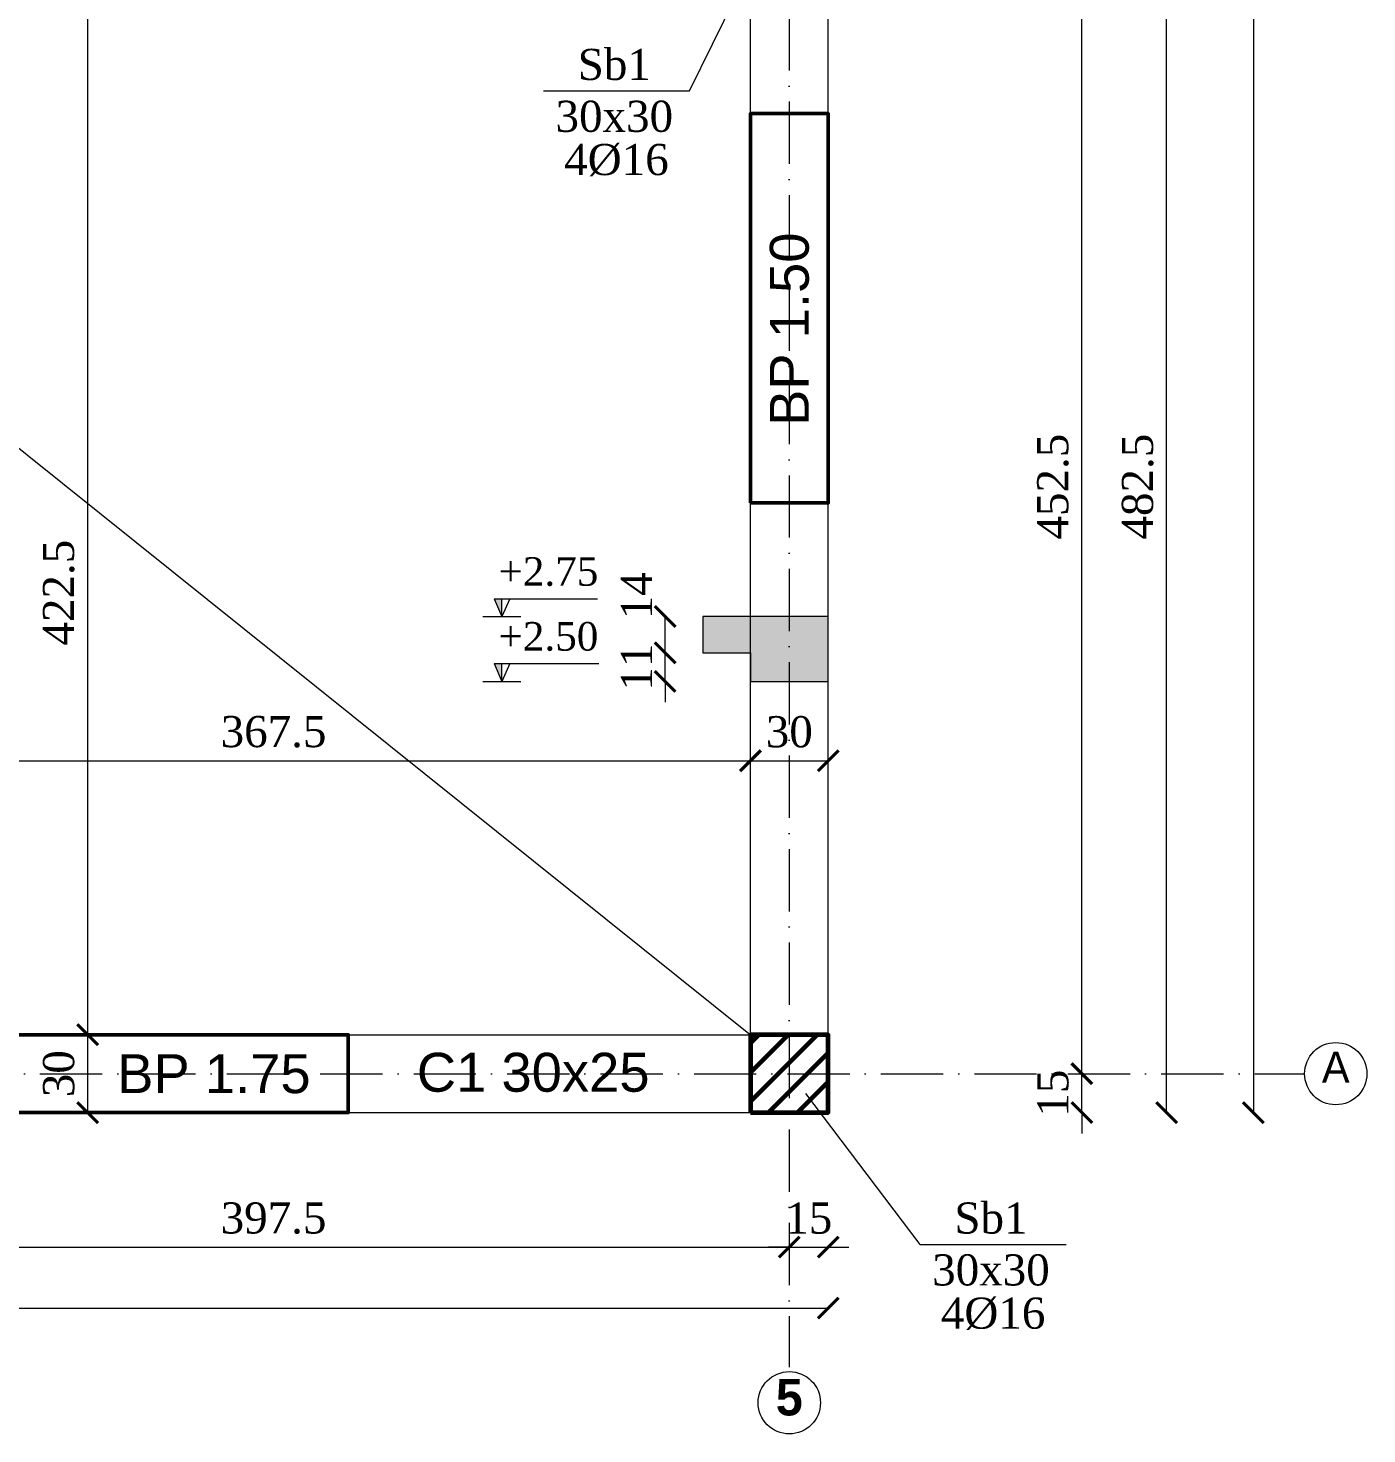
# Model space of a CAD drawing. Header units: millimetres. Extents: x 101328 to 154515, y -615720 to -604223.
# Drawn here: x 110650 to 115810, y -615720 to -610302 of the extents above; entities that cross this region are included whole.
import ezdxf
from ezdxf.enums import TextEntityAlignment as Align

# ---------------------------------------------------------------- set-up
doc = ezdxf.new("R2010")
doc.units = ezdxf.units.MM
doc.header["$PDMODE"] = 2
doc.header["$PDSIZE"] = 50
doc.linetypes.add('ACAD_ISO10W100', pattern=[18, 12, -3, 0, -3])
doc.layers.get('0').update_dxf_attribs({"lineweight": 15})
doc.layers.get('Defpoints').update_dxf_attribs({"color": 4})
for name, color, linetype, lineweight in [('Axe', 1, 'ACAD_ISO10W100', 18), ('Centuri', 7, 'Continuous', 15), ('Cofrag', 21, 'Continuous', 15), ('Cote', 7, 'Continuous', 18), ('Grinzi', 2, 'Continuous', 50), ('Stalpi', 11, 'Continuous', 60), ('Stalpi notatii', 4, 'Continuous', 20)]:
    doc.layers.add(name, color=color, linetype=linetype, lineweight=lineweight)
doc.layers.add('Markers', color=7, linetype='Continuous')
doc.layers.add('NEVAZUT', color=51, linetype='Continuous', lineweight=15, plot=False)
doc.styles.add('arial r150', font='arial.ttf', dxfattribs={"height": 150})
doc.styles.add('cezar', font='times.ttf')
doc.styles.add('GENERATED_STYLE_4', font='BELLB.TTF')
doc.styles.add('WMF-Times New Roman0', font='times.ttf')
doc.dimstyles.new('Centimetri 50', dxfattribs={"dimtxt": 120, "dimasz": 80, "dimexe": 1, "dimexo": 1, "dimgap": 50, "dimtad": 1, "dimdec": 0, "dimlfac": 0.1, "dimdsep": 46, "dimtxsty": 'WMF-Times New Roman0', "dimblk": 'ARCHTICK', "dimcen": 40, "dimse1": 1, "dimse2": 1, "dimclrd": 256, "dimclre": 256, "dimclrt": 256, "dimadec": 0, "dimazin": 2, "dimtp": 0.1, "dimtm": 0.1, "dimtfac": 0.71, "dimtdec": 0, "dimtix": 1, "dimtmove": 0, "dimatfit": 3, "dimfxl": 1, "dimlwd": -1, "dimlwe": -1, "dimarcsym": 0})
doc.dimstyles.new('Centimetri 50 cu virgula', dxfattribs={"dimtxt": 120, "dimasz": 80, "dimexe": 1, "dimexo": 1, "dimgap": 50, "dimtad": 1, "dimdec": 1, "dimlfac": 0.1, "dimzin": 12, "dimdsep": 46, "dimtxsty": 'WMF-Times New Roman0', "dimblk": 'ARCHTICK', "dimcen": 0, "dimse1": 1, "dimse2": 1, "dimclrd": 256, "dimclre": 256, "dimclrt": 256, "dimadec": 0, "dimazin": 3, "dimtp": 0.1, "dimtm": 0.1, "dimtfac": 0.71, "dimtdec": 1, "dimtix": 1, "dimtmove": 0, "dimatfit": 3, "dimfxl": 1, "dimlwd": -1, "dimlwe": -1, "dimarcsym": 0})
pattern_1 = [(45, (-30521.63, -2480.97), (-56.126601, 56.126601), [])]

# ---------------------------------------------------------------- blocks, each defined once
blk = doc.blocks.new('_ArchTick')
at = {"color": 0, "linetype": 'ByBlock', "const_width": 0.15}
blk.add_lwpolyline([(-0.5, -0.5), (0.5, 0.5)], dxfattribs=at)
blk = doc.blocks.new('*D7332')
at = {"layer": 'Cote', "ltscale": 1.5, "transparency": 16777216}
blk.add_line((109608.7, -614999.7), (113583.7, -614999.7), dxfattribs=at)
at = {"layer": 'Defpoints', "color": 0, "ltscale": 1.5, "transparency": 16777216}
for p in [(113583.7, -614999.7), (109608.7, -615461.9), (113583.7, -615461.8)]:
    blk.add_point(p, dxfattribs=at)
at = {"layer": 'Cote', "ltscale": 1.5, "transparency": 16777216, "xscale": 80, "yscale": 80, "zscale": 80, "rotation": 180}
blk.add_blockref('_ArchTick', (109608.7, -614999.7), dxfattribs=at)
at = {"layer": 'Cote', "ltscale": 1.5, "transparency": 16777216, "xscale": 80, "yscale": 80, "zscale": 80}
blk.add_blockref('_ArchTick', (113583.7, -614999.7), dxfattribs=at)
at = {"layer": 'Cote', "ltscale": 1.5, "transparency": 16777216, "insert": (111596.2, -614888.5), "char_height": 120, "attachment_point": 5, "style": 'WMF-Times New Roman0'}
blk.add_mtext('397.5', dxfattribs=at)
blk = doc.blocks.new('*D7333')
at = {"layer": 'Cote', "ltscale": 1.5, "transparency": 16777216}
for p, q in [((113583.7, -614999.7), (113503.7, -614999.7)), ((113583.7, -614999.7), (113733.7, -614999.7)), ((113733.7, -614999.7), (113813.7, -614999.7))]:
    blk.add_line(p, q, dxfattribs=at)
at = {"layer": 'Defpoints', "color": 0, "ltscale": 1.5, "transparency": 16777216}
for p in [(113733.7, -614481.3), (113733.7, -614999.7), (113583.7, -615461.8)]:
    blk.add_point(p, dxfattribs=at)
at = {"layer": 'Cote', "ltscale": 1.5, "transparency": 16777216, "xscale": 80, "yscale": 80, "zscale": 80}
blk.add_blockref('_ArchTick', (113583.7, -614999.7), dxfattribs=at)
at = {"layer": 'Cote', "ltscale": 1.5, "transparency": 16777216, "xscale": 80, "yscale": 80, "zscale": 80, "rotation": 180}
blk.add_blockref('_ArchTick', (113733.7, -614999.7), dxfattribs=at)
at = {"layer": 'Cote', "ltscale": 1.5, "transparency": 16777216, "insert": (113658.7, -614888.6), "char_height": 120, "attachment_point": 5, "style": 'WMF-Times New Roman0'}
blk.add_mtext('15', dxfattribs=at)
blk = doc.blocks.new('*D7334')
at = {"layer": 'Cote', "ltscale": 1.5, "transparency": 16777216}
blk.add_line((102533.7, -615234.4), (113733.7, -615234.4), dxfattribs=at)
at = {"layer": 'Defpoints', "color": 0, "ltscale": 1.5, "transparency": 16777216}
for p in [(102533.7, -614481.3), (113733.7, -614481.3), (113733.7, -615234.4)]:
    blk.add_point(p, dxfattribs=at)
at = {"layer": 'Cote', "ltscale": 1.5, "transparency": 16777216, "xscale": 80, "yscale": 80, "zscale": 80, "rotation": 180}
blk.add_blockref('_ArchTick', (102533.7, -615234.4), dxfattribs=at)
at = {"layer": 'Cote', "ltscale": 1.5, "transparency": 16777216, "xscale": 80, "yscale": 80, "zscale": 80}
blk.add_blockref('_ArchTick', (113733.7, -615234.4), dxfattribs=at)
at = {"layer": 'Cote', "ltscale": 1.5, "transparency": 16777216, "insert": (108133.7, -615123.4), "char_height": 120, "attachment_point": 5, "style": 'WMF-Times New Roman0'}
blk.add_mtext('1120', dxfattribs=at)
blk = doc.blocks.new('*D7335')
at = {"layer": 'Cote', "ltscale": 1.5, "transparency": 16777216}
blk.add_line((114711.1, -614331.3), (114711.1, -609806.3), dxfattribs=at)
at = {"layer": 'Defpoints', "color": 0, "ltscale": 1.5, "transparency": 16777216}
for p in [(114711.1, -609806.3), (115539.5, -609806.3), (115569.5, -614331.3)]:
    blk.add_point(p, dxfattribs=at)
at = {"layer": 'Cote', "ltscale": 1.5, "transparency": 16777216, "xscale": 80, "yscale": 80, "zscale": 80}
for p, rotation in [((114711.1, -609806.3), 90), ((114711.1, -614331.3), 270)]:
    blk.add_blockref('_ArchTick', p, dxfattribs=dict(at, rotation=rotation))
at = {"layer": 'Cote', "ltscale": 1.5, "transparency": 16777216, "insert": (114599.9, -612068.8), "char_height": 120, "attachment_point": 5, "rotation": 90, "style": 'WMF-Times New Roman0'}
blk.add_mtext('452.5', dxfattribs=at)
blk = doc.blocks.new('*D7337')
at = {"layer": 'Cote', "ltscale": 1.5, "transparency": 16777216}
for p, q in [((114711.1, -614331.3), (114711.1, -614251.3)), ((114711.1, -614481.3), (114711.1, -614331.3)), ((114711.1, -614481.3), (114711.1, -614561.3))]:
    blk.add_line(p, q, dxfattribs=at)
at = {"layer": 'Defpoints', "color": 0, "ltscale": 1.5, "transparency": 16777216}
for p in [(113733.7, -614331.3), (114711.1, -614331.3), (113733.7, -614481.3)]:
    blk.add_point(p, dxfattribs=at)
at = {"layer": 'Cote', "ltscale": 1.5, "transparency": 16777216, "xscale": 80, "yscale": 80, "zscale": 80}
for p, rotation in [((114711.1, -614331.3), 270), ((114711.1, -614481.3), 90)]:
    blk.add_blockref('_ArchTick', p, dxfattribs=dict(at, rotation=rotation))
at = {"layer": 'Cote', "ltscale": 1.5, "transparency": 16777216, "insert": (114600.1, -614406.3), "char_height": 120, "attachment_point": 5, "rotation": 90, "style": 'WMF-Times New Roman0'}
blk.add_mtext('15', dxfattribs=at)
blk = doc.blocks.new('*D7338')
at = {"layer": 'Cote', "ltscale": 1.5, "transparency": 16777216}
blk.add_line((115037.9, -614481.3), (115037.9, -609656.3), dxfattribs=at)
at = {"layer": 'Defpoints', "color": 0, "ltscale": 1.5, "transparency": 16777216}
for p in [(113733.7, -609656.3), (115037.9, -609656.3), (113733.7, -614481.3)]:
    blk.add_point(p, dxfattribs=at)
at = {"layer": 'Cote', "ltscale": 1.5, "transparency": 16777216, "xscale": 80, "yscale": 80, "zscale": 80}
for p, rotation in [((115037.9, -609656.3), 90), ((115037.9, -614481.3), 270)]:
    blk.add_blockref('_ArchTick', p, dxfattribs=dict(at, rotation=rotation))
at = {"layer": 'Cote', "ltscale": 1.5, "transparency": 16777216, "insert": (114926.7, -612068.8), "char_height": 120, "attachment_point": 5, "rotation": 90, "style": 'WMF-Times New Roman0'}
blk.add_mtext('482.5', dxfattribs=at)
blk = doc.blocks.new('*D7340')
at = {"layer": 'Cote', "ltscale": 1.5, "transparency": 16777216}
blk.add_line((115372, -605381.3), (115372, -614481.3), dxfattribs=at)
at = {"layer": 'Defpoints', "color": 0, "ltscale": 1.5, "transparency": 16777216}
for p in [(113433.7, -605381.3), (113433.7, -614481.3), (115372, -614481.3)]:
    blk.add_point(p, dxfattribs=at)
at = {"layer": 'Cote', "ltscale": 1.5, "transparency": 16777216, "xscale": 80, "yscale": 80, "zscale": 80}
for p, rotation in [((115372, -605381.3), 90), ((115372, -614481.3), 270)]:
    blk.add_blockref('_ArchTick', p, dxfattribs=dict(at, rotation=rotation))
at = {"layer": 'Cote', "ltscale": 1.5, "transparency": 16777216, "insert": (115260.8, -609931.3), "char_height": 120, "attachment_point": 5, "rotation": 90, "style": 'WMF-Times New Roman0'}
blk.add_mtext('910', dxfattribs=at)
blk = doc.blocks.new('*D7365')
at = {"layer": 'Cote', "ltscale": 1.5, "transparency": 16777216}
blk.add_line((104048.1, -611931.3), (104048.1, -609956.3), dxfattribs=at)
at = {"layer": 'Defpoints', "color": 0, "ltscale": 1.5, "transparency": 16777216}
for p in [(104048.1, -609956.3), (112083.7, -609956.3), (102833.7, -611931.3)]:
    blk.add_point(p, dxfattribs=at)
at = {"layer": 'Cote', "ltscale": 1.5, "transparency": 16777216, "xscale": 80, "yscale": 80, "zscale": 80}
for p, rotation in [((104048.1, -609956.3), 90), ((104048.1, -611931.3), 270)]:
    blk.add_blockref('_ArchTick', p, dxfattribs=dict(at, rotation=rotation))
at = {"layer": 'Cote', "ltscale": 1.5, "transparency": 16777216, "insert": (103936.9, -610943.8), "char_height": 120, "attachment_point": 5, "rotation": 90, "style": 'WMF-Times New Roman0'}
blk.add_mtext('197.5', dxfattribs=at)
blk = doc.blocks.new('*D7372')
at = {"layer": 'Cote', "ltscale": 1.5, "transparency": 16777216}
blk.add_line((113433.7, -613125.3), (113733.7, -613125.3), dxfattribs=at)
at = {"layer": 'Defpoints', "color": 0, "ltscale": 1.5, "transparency": 16777216}
for p in [(113733.7, -613125.3), (113433.7, -614181.3), (113733.7, -614481.3)]:
    blk.add_point(p, dxfattribs=at)
at = {"layer": 'Cote', "ltscale": 1.5, "transparency": 16777216, "xscale": 80, "yscale": 80, "zscale": 80, "rotation": 180}
blk.add_blockref('_ArchTick', (113433.7, -613125.3), dxfattribs=at)
at = {"layer": 'Cote', "ltscale": 1.5, "transparency": 16777216, "xscale": 80, "yscale": 80, "zscale": 80}
blk.add_blockref('_ArchTick', (113733.7, -613125.3), dxfattribs=at)
at = {"layer": 'Cote', "ltscale": 1.5, "transparency": 16777216, "insert": (113583.7, -613014.2), "char_height": 120, "attachment_point": 5, "style": 'WMF-Times New Roman0'}
blk.add_mtext('30', dxfattribs=at)
blk = doc.blocks.new('*D7373')
at = {"layer": 'Cote', "ltscale": 1.5, "transparency": 16777216}
blk.add_line((109758.7, -613125.3), (113433.7, -613125.3), dxfattribs=at)
at = {"layer": 'Defpoints', "color": 0, "ltscale": 1.5, "transparency": 16777216}
for p in [(113433.7, -613125.3), (109758.7, -614181.3), (113433.7, -614181.3)]:
    blk.add_point(p, dxfattribs=at)
at = {"layer": 'Cote', "ltscale": 1.5, "transparency": 16777216, "xscale": 80, "yscale": 80, "zscale": 80, "rotation": 180}
blk.add_blockref('_ArchTick', (109758.7, -613125.3), dxfattribs=at)
at = {"layer": 'Cote', "ltscale": 1.5, "transparency": 16777216, "xscale": 80, "yscale": 80, "zscale": 80}
blk.add_blockref('_ArchTick', (113433.7, -613125.3), dxfattribs=at)
at = {"layer": 'Cote', "ltscale": 1.5, "transparency": 16777216, "insert": (111596.2, -613014), "char_height": 120, "attachment_point": 5, "style": 'WMF-Times New Roman0'}
blk.add_mtext('367.5', dxfattribs=at)
blk = doc.blocks.new('*D7377')
at = {"layer": 'Cote', "ltscale": 1.5, "transparency": 16777216}
blk.add_line((110879.8, -609956.3), (110879.8, -614181.3), dxfattribs=at)
at = {"layer": 'Defpoints', "color": 0, "ltscale": 1.5, "transparency": 16777216}
for p in [(112083.7, -609956.3), (110879.8, -614181.3), (113433.7, -614181.3)]:
    blk.add_point(p, dxfattribs=at)
at = {"layer": 'Cote', "ltscale": 1.5, "transparency": 16777216, "xscale": 80, "yscale": 80, "zscale": 80}
for p, rotation in [((110879.8, -609956.3), 90), ((110879.8, -614181.3), 270)]:
    blk.add_blockref('_ArchTick', p, dxfattribs=dict(at, rotation=rotation))
at = {"layer": 'Cote', "ltscale": 1.5, "transparency": 16777216, "insert": (110768.6, -612477.5), "char_height": 120, "attachment_point": 5, "rotation": 90, "style": 'WMF-Times New Roman0'}
blk.add_mtext('422.5', dxfattribs=at)
blk = doc.blocks.new('*D7378')
at = {"layer": 'Cote', "ltscale": 1.5, "transparency": 16777216}
blk.add_line((110879.8, -614181.3), (110879.8, -614481.3), dxfattribs=at)
at = {"layer": 'Defpoints', "color": 0, "ltscale": 1.5, "transparency": 16777216}
for p in [(113433.7, -614181.3), (110879.8, -614481.3), (113433.7, -614481.3)]:
    blk.add_point(p, dxfattribs=at)
at = {"layer": 'Cote', "ltscale": 1.5, "transparency": 16777216, "xscale": 80, "yscale": 80, "zscale": 80}
for p, rotation in [((110879.8, -614181.3), 90), ((110879.8, -614481.3), 270)]:
    blk.add_blockref('_ArchTick', p, dxfattribs=dict(at, rotation=rotation))
at = {"layer": 'Cote', "ltscale": 1.5, "transparency": 16777216, "insert": (110768.8, -614331.3), "char_height": 120, "attachment_point": 5, "rotation": 90, "style": 'WMF-Times New Roman0'}
blk.add_mtext('30', dxfattribs=at)
blk = doc.blocks.new('*D7395')
at = {"layer": 'Cofrag', "transparency": 16777216}
for p, q in [((113105, -612709.4), (113105, -612629.4)), ((113105, -612819.4), (113105, -612709.4)), ((113105, -612819.4), (113105, -612899.4))]:
    blk.add_line(p, q, dxfattribs=at)
at = {"layer": 'Defpoints', "color": 0, "transparency": 16777216}
for p in [(113105, -612709.4), (113250.4, -612709.4), (113433.7, -612819.4)]:
    blk.add_point(p, dxfattribs=at)
at = {"layer": 'Cofrag', "transparency": 16777216, "xscale": 80, "yscale": 80, "zscale": 80}
for p, rotation in [((113105, -612709.4), 270), ((113105, -612819.4), 90)]:
    blk.add_blockref('_ArchTick', p, dxfattribs=dict(at, rotation=rotation))
at = {"layer": 'Cofrag', "transparency": 16777216, "insert": (112995, -612764.4), "char_height": 120, "attachment_point": 5, "rotation": 90, "style": 'WMF-Times New Roman0'}
blk.add_mtext('11', dxfattribs=at)
blk = doc.blocks.new('*D7396')
at = {"layer": 'Cofrag', "transparency": 16777216}
blk.add_line((113105, -612709.4), (113105, -612569.4), dxfattribs=at)
at = {"layer": 'Defpoints', "color": 0, "transparency": 16777216}
for p in [(113105, -612569.4), (113250.4, -612569.4), (113250.4, -612709.4)]:
    blk.add_point(p, dxfattribs=at)
at = {"layer": 'Cofrag', "transparency": 16777216, "xscale": 80, "yscale": 80, "zscale": 80}
for p, rotation in [((113105, -612569.4), 90), ((113105, -612709.4), 270)]:
    blk.add_blockref('_ArchTick', p, dxfattribs=dict(at, rotation=rotation))
at = {"layer": 'Cofrag', "transparency": 16777216, "insert": (112995, -612489.4), "char_height": 120, "attachment_point": 5, "rotation": 90, "style": 'WMF-Times New Roman0'}
blk.add_mtext('14', dxfattribs=at)

msp = doc.modelspace()

# ---------------------------------------------------------------- hatches: boundary and pattern name
at = {"layer": 'Cofrag'}
for points in [[(112476.29, -612500.91), (112445.73, -612500.91), (112476.29, -612569.43)], [(113733.75, -612709.43), (113733.75, -612569.43), (113250.38, -612569.43), (113250.38, -612709.43), (113433.75, -612709.43), (113433.75, -612819.43), (113733.75, -612819.43)], [(112476.29, -612750.91), (112445.73, -612750.91), (112476.29, -612819.43)]]:
    msp.add_hatch(color=256, dxfattribs=at).paths.add_polyline_path(points)
at = {"layer": 'Stalpi', "ltscale": 1.5}
h = msp.add_hatch(dxfattribs=at)
h.set_pattern_fill('ANSI31', color=256, scale=25, style=0)
h.set_pattern_definition(pattern_1)
h.paths.add_polyline_path([(113433.75, -614481.26), (113733.75, -614481.26), (113733.75, -614181.26), (113433.75, -614181.26)])
h = msp.add_hatch(dxfattribs=at)
h.set_pattern_fill('ANSI31', color=256, scale=25, style=0)
h.set_pattern_definition(pattern_1)
h.paths.add_polyline_path([(113433.75, -614481.26), (113733.75, -614481.26), (113733.75, -614181.26), (113433.75, -614181.26)])

# ---------------------------------------------------------------- linework, layer by layer
at = {"layer": 'Axe', "ltscale": 20}
for p, q in [((113583.75, -604463.23), (113583.75, -615461.84)), ((101693.4, -614331.26), (115569.51, -614331.26))]:
    msp.add_line(p, q, dxfattribs=at)
at = {"layer": 'Axe', "color": 0, "linetype": 'ByBlock'}
for centre in [(115689.51, -614331.26), (113583.75, -615599.53)]:
    msp.add_circle(centre, 120, dxfattribs=at)
at = {"layer": 'Centuri', "ltscale": 1.5}
for points in [[(112383.75, -609656.26), (112383.75, -605381.26), (112383.75, -605381.26), (102533.75, -605381.26), (102533.75, -614481.26), (113733.75, -614481.26), (113733.75, -609656.26)], [(102833.75, -614181.26), (113433.75, -614181.26), (113433.75, -609956.26), (112083.75, -609956.26), (112083.75, -605681.26), (102833.75, -605681.26)]]:
    msp.add_lwpolyline(points, close=True, dxfattribs=at)
at = {"layer": 'Cofrag'}
for p, q in [((112445.73, -612500.91), (112844.11, -612500.91)), ((112445.73, -612500.91), (112476.29, -612569.43)), ((112476.29, -612500.91), (112506.86, -612500.91)), ((112506.86, -612500.91), (112476.29, -612569.43)), ((112476.29, -612569.43), (112476.29, -612500.91)), ((112403.21, -612569.43), (112549.38, -612569.43)), ((112445.73, -612750.91), (112830.06, -612750.91)), ((112445.73, -612750.91), (112849.3, -612750.91)), ((112445.73, -612750.91), (112476.29, -612819.43)), ((112476.29, -612750.91), (112506.86, -612750.91)), ((112506.86, -612750.91), (112476.29, -612819.43)), ((112476.29, -612819.43), (112476.29, -612750.91)), ((112403.21, -612819.43), (112549.38, -612819.43))]:
    msp.add_line(p, q, dxfattribs=at)
msp.add_lwpolyline([(113733.75, -612709.43), (113733.75, -612709.43), (113733.75, -612569.43), (113250.38, -612569.43), (113250.38, -612709.43), (113433.75, -612709.43), (113433.75, -612819.43), (113733.75, -612819.43)], close=True, dxfattribs=at)
at = {"layer": 'Cote', "ltscale": 1.5}
msp.add_lwpolyline([(102833.75, -605681.26), (113433.75, -614181.26)], dxfattribs=at)
at = {"layer": 'Grinzi', "color": 4, "ltscale": 1.5}
for points in [[(113433.75, -612131.26), (113733.75, -612131.26), (113733.75, -610631.26), (113433.75, -610631.26)], [(110133.75, -614181.26), (110133.75, -614481.26), (111883.75, -614481.26), (111883.75, -614181.26)]]:
    msp.add_lwpolyline(points, close=True, dxfattribs=at)
at = {"layer": 'NEVAZUT', "ltscale": 1.5}
for p, q in [((113433.75, -612569.43), (113433.75, -612508.4)), ((113733.75, -612569.43), (113733.75, -612508.4))]:
    msp.add_line(p, q, dxfattribs=at)
for points in [[(113433.75, -612131.26), (113433.75, -610631.26)], [(110133.75, -614181.26), (111883.75, -614181.26)]]:
    msp.add_lwpolyline(points, dxfattribs=at)
at = {"layer": 'Stalpi', "ltscale": 1.5, "flags": 128}
msp.add_lwpolyline([(113433.75, -614481.26), (113733.75, -614481.26), (113733.75, -614181.26), (113433.75, -614181.26)], close=True, dxfattribs=at)
msp.add_lwpolyline([(113433.75, -614481.26), (113733.75, -614481.26), (113733.75, -614181.26), (113433.75, -614181.26)], close=True, dxfattribs=at)
at = {"layer": 'Stalpi notatii', "ltscale": 1.5}
for p, q in [((113198.58, -610543.57), (113514.91, -609901.92)), ((114088.15, -614989.63), (113647.97, -614408.24))]:
    msp.add_line(p, q, dxfattribs=at)
at = {"layer": 'Stalpi notatii'}
for p, q in [((112636.63, -610543.57), (113198.58, -610543.57)), ((114088.15, -614989.63), (114650.1, -614989.63))]:
    msp.add_line(p, q, dxfattribs=at)

# ---------------------------------------------------------------- texts
at = {"layer": 'Axe', "color": 0, "linetype": 'ByBlock', "attachment_point": 5}
for s, insert, char_height, style in [('\\A1;A', (115689.51, -614305.98), 120, 'GENERATED_STYLE_4'), ('\\A1;{\\fBell MT|b1|i0|c0|p18;5}', (113583.75, -615579.39), 140, 'WMF-Times New Roman0')]:
    msp.add_mtext(s, dxfattribs=dict(at, insert=insert, char_height=char_height, style=style))
at = {"layer": 'Cofrag', "style": 'cezar'}
for s, p in [('+2.75', (112655.61, -612483.69)), ('+2.50', (112655.61, -612733.69))]:
    msp.add_text(s, height=110, dxfattribs=at).set_placement(p, align=Align.BOTTOM_CENTER)
at = {"layer": 'Markers', "color": 4, "ltscale": 1.5, "style": 'arial r150'}
msp.add_text('BP 1.50', height=150, rotation=90, dxfattribs=at).set_placement((113583.75, -611462.12), align=Align.MIDDLE_CENTER)
msp.add_text('BP 1.75', height=150, dxfattribs=at).set_placement((111366.32, -614331.26), align=Align.MIDDLE_CENTER)
at = {"layer": 'Markers', "style": 'arial r150'}
msp.add_text('C1 30x25', height=150, dxfattribs=at).set_placement((112596.76, -614325.87), align=Align.MIDDLE_CENTER)
at = {"layer": 'NEVAZUT', "color": 3, "ltscale": 1.5, "char_height": 120, "width": 442.9704, "attachment_point": 5, "style": 'WMF-Times New Roman0'}
for insert in [(112917.6, -610810.41), (114369.13, -615256.47)]:
    msp.add_mtext('4%%C16', dxfattribs=dict(at, insert=insert))
at = {"layer": 'Stalpi notatii', "ltscale": 1.5, "char_height": 120, "width": 442.9704, "attachment_point": 5, "style": 'WMF-Times New Roman0'}
for insert in [(112909.32, -610542.36), (114360.85, -614988.42)]:
    msp.add_mtext('Sb1\\P{\\fTimes New Roman|b0|i0|c238|p18;30x30}', dxfattribs=dict(at, insert=insert))

# ---------------------------------------------------------------- dimensions: what is measured, and where the dimension line sits
at = {"layer": 'Cofrag'}
dim = msp.add_linear_dim(base=(113105.04, -612569.43), p1=(113250.38, -612709.43), p2=(113250.38, -612569.43), angle=90, dimstyle='Centimetri 50', override={"dimtmove": 1}, dxfattribs=at)
dim.commit()
dim.dimension.update_dxf_attribs({"geometry": '*D7396', "text_midpoint": (113105.04, -612489.43), "dimtype": 160})
dim = msp.add_linear_dim(base=(113105.04, -612709.43), p1=(113433.75, -612819.43), p2=(113250.38, -612709.43), angle=90, dimstyle='Centimetri 50', dxfattribs=at)
dim.commit()
dim.dimension.update_dxf_attribs({"geometry": '*D7395', "text_midpoint": (112995.04, -612764.43)})
at = {"layer": 'Cote', "ltscale": 1.5}
for base, p1, p2, angle, override, picture, middle in [((115372.05, -614481.26), (113433.75, -605381.26), (113433.75, -614481.26), 90, {"dimfxl": 1.25}, '*D7340', (115260.84, -609931.26)), ((115037.94, -609656.26), (113733.75, -614481.26), (113733.75, -609656.26), 270, {"dimfxl": 1.25}, '*D7338', (114926.73, -612068.76)), ((114711.09, -609806.26), (115569.51, -614331.26), (115539.5, -609806.26), 270, {"dimfxl": 1.25}, '*D7335', (114599.88, -612068.76)), ((104048.1, -609956.26), (102833.75, -611931.26), (112083.75, -609956.26), 270, {"dimfxl": 1.25}, '*D7365', (103936.89, -610943.76)), ((110879.83, -614481.26), (113433.75, -614181.26), (113433.75, -614481.26), 90, {"dimtmove": 1, "dimfxl": 1.25}, '*D7378', (110768.79, -614331.26)), ((114711.09, -614331.26), (113733.75, -614481.26), (113733.75, -614331.26), 90, {"dimfxl": 1.25}, '*D7337', (114600.05, -614406.26))]:
    dim = msp.add_linear_dim(base=base, p1=p1, p2=p2, angle=angle, dimstyle='Centimetri 50 cu virgula', override=override, dxfattribs=at)
    dim.commit()
    dim.dimension.update_dxf_attribs({"geometry": picture, "text_midpoint": middle})
dim = msp.add_linear_dim(base=(110879.83, -614181.26), p1=(112083.75, -609956.26), p2=(113433.75, -614181.26), angle=90, dimstyle='Centimetri 50 cu virgula', override={"dimtmove": 1, "dimfxl": 1.25}, dxfattribs=at)
dim.commit()
dim.dimension.update_dxf_attribs({"geometry": '*D7377', "text_midpoint": (110879.83, -612477.54), "dimtype": 160})
for base, p1, p2, picture, middle in [((113433.75, -613125.25), (109758.75, -614181.26), (113433.75, -614181.26), '*D7373', (111596.25, -613014.04)), ((113733.75, -613125.25), (113433.75, -614181.26), (113733.75, -614481.26), '*D7372', (113583.75, -613014.21)), ((113733.75, -615234.4), (102533.75, -614481.26), (113733.75, -614481.26), '*D7334', (108133.75, -615123.36)), ((113733.75, -614999.67), (113583.75, -615461.84), (113733.75, -614481.26), '*D7333', (113658.75, -614888.63)), ((113583.75, -614999.67), (109608.75, -615461.92), (113583.75, -615461.84), '*D7332', (111596.25, -614888.46))]:
    dim = msp.add_linear_dim(base=base, p1=p1, p2=p2, dimstyle='Centimetri 50 cu virgula', override={"dimfxl": 1.25}, dxfattribs=at)
    dim.commit()
    dim.dimension.update_dxf_attribs({"geometry": picture, "text_midpoint": middle})

doc.saveas('drawing.dxf')
